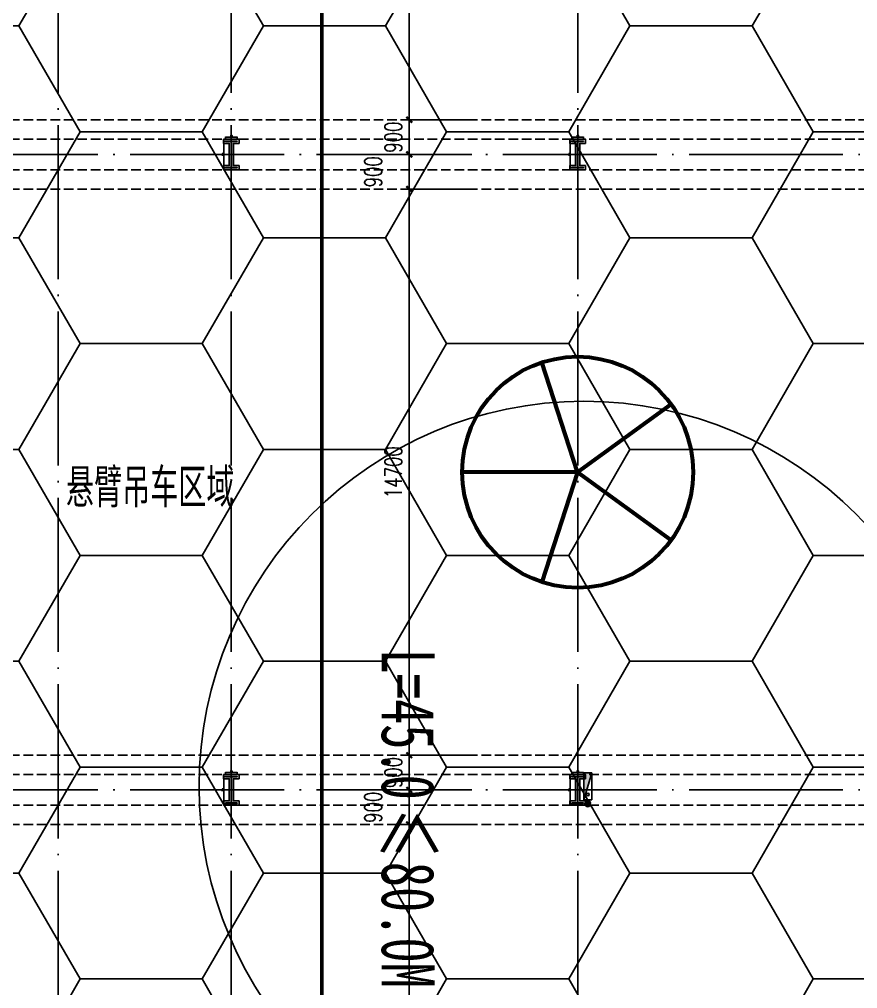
# Model space of a CAD drawing. Extents: x -821772 to -21949, y 506164 to 1049594.
# Drawn here: x -206361 to -184580, y 684409 to 709578 of the extents above; entities that cross this region are included whole.
import ezdxf
from ezdxf.xclip import XClip

# ---------------------------------------------------------------- set-up
doc = ezdxf.new("R2010")
doc.units = 0
doc.header["$LTSCALE"] = 1000
doc.header["$MEASUREMENT"] = 0
doc.header["$XCLIPFRAME"] = 2
for name, pattern in [('10平面20250807_t3$0$DASH', [0.35, 0.25, -0.1]), ('10平面20250807_t3$0$DOTE', [2.42, 2, -0.2, 0.02, -0.2]), ('ACAD_ISO04W100', [30.5, 24, -3, 0.5, -3]), ('DASH', [0.35, 0.25, -0.1])]:
    doc.linetypes.add(name, pattern=pattern)
doc.layers.get('Defpoints').update_dxf_attribs({"color": 210})
for name, color, linetype in [('10平面20250807_t3$0$A-AXIS-DOTE', 8, '10平面20250807_t3$0$DOTE'), ('10平面20250807_t3$0$A-AXIS-DP', 8, 'Continuous'), ('10平面20250807_t3$0$A-HATCH-2', 8, 'Continuous'), ('10平面20250807_t3$0$A-LIN-V', 8, 'Continuous'), ('10平面20250807_t3$0$A-WINDOW', 8, 'Continuous'), ('10平面20250807_t3$0$AS-COLN', 8, 'Continuous'), ('10平面20250807_t3$0$AS-WALL', 8, 'Continuous'), ('10平面20250807_t3$0$PUB_TEXT', 8, 'Continuous'), ('10平面20250807_t3$0$SB_ZF消火栓', 10, 'Continuous'), ('10平面20250807_t3$0$建-箭头', 8, 'Continuous'), ('PUB_HATCH', 8, 'Continuous'), ('SPACE', 7, 'Continuous')]:
    doc.layers.add(name, color=color, linetype=linetype)
doc.layers.add('10平面20250807_t3$0$LG-ZF消防', color=1, linetype='Continuous', lineweight=60)
doc.layers.add('s疏散距离', color=1, linetype='ACAD_ISO04W100', lineweight=18)
doc.styles.add('10平面20250807_t3$0$_TCH_DIM_T3', font='SIMPLEX', dxfattribs={"width": 0.705882, "bigfont": 'GBCBIG'})
doc.styles.add('10平面20250807_t3$0$Standard', font='gbenor.shx', dxfattribs={"bigfont": 'gbcbig.shx'})
doc.styles.add('黑体', font='simhei.ttf', dxfattribs={"width": 0.7})
doc.dimstyles.new('10平面20250807_t3$0$_TCH_ARCH&&10', dxfattribs={"dimtxt": 29.75, "dimasz": 10, "dimexe": 10, "dimexo": 10, "dimgap": 12.625, "dimtad": 1, "dimdec": 0, "dimzin": 0, "dimdsep": 46, "dimtxsty": '10平面20250807_t3$0$_TCH_DIM_T3', "dimblk": '10平面20250807_t3$0$_ArchTick', "dimcen": 0.09, "dimclrt": 7, "dimazin": 2, "dimtfac": 1, "dimtdec": 0, "dimtix": 1, "dimtmove": 2, "dimatfit": 3, "dimfxl": 0, "dimtolj": 1, "dimtzin": 0, "dimarcsym": 0})
doc.dimstyles.new('10平面20250807_t3$0$_TCH_ARCH&&150', dxfattribs={"dimtxt": 446.25, "dimasz": 150, "dimexe": 150, "dimexo": 150, "dimgap": 189.375, "dimtad": 1, "dimdec": 0, "dimzin": 0, "dimdsep": 46, "dimtxsty": '10平面20250807_t3$0$_TCH_DIM_T3', "dimblk": '10平面20250807_t3$0$_ArchTick', "dimcen": 0.09, "dimclrt": 7, "dimazin": 2, "dimtfac": 1, "dimtdec": 0, "dimtix": 1, "dimtmove": 2, "dimatfit": 3, "dimfxl": 0, "dimtolj": 1, "dimtzin": 0, "dimarcsym": 0})

# ---------------------------------------------------------------- blocks, each defined once
blk = doc.blocks.new('10平面20250807_t3$0$dote')
at = {"layer": '10平面20250807_t3$0$A-AXIS-DOTE', "ltscale": 2}
for p, q in [((15382.2, -169748.9), (15382.2, -75950)), ((19882.2, -169748.9), (19882.2, -75950)), ((28882.2, -169748.9), (28882.2, -75950)), ((98696.4, -98750), (-75513.6, -98750)), ((98696.4, -115250), (-75513.6, -115250))]:
    blk.add_line(p, q, dxfattribs=at)
blk = doc.blocks.new('10平面20250807_t3$0$_ArchTick')
at = {"color": 0, "linetype": 'ByBlock', "const_width": 0.4}
blk.add_lwpolyline([(-0.5, -0.5), (0.5, 0.5)], dxfattribs=at)
blk = doc.blocks.new('*D10488')
at = {"layer": '10平面20250807_t3$0$A-AXIS-DP', "color": 0, "lineweight": -2}
for p, q in [((-195790, 766880), (-195790, 766929)), ((-195790, 766919), (-195490, 766919)), ((-195490, 766880), (-195490, 766929))]:
    blk.add_line(p, q, dxfattribs=at)
at = {"layer": 'Defpoints', "color": 0}
for p in [(-195490, 766919), (-195790, 766870), (-195490, 766870)]:
    blk.add_point(p, dxfattribs=at)
at = {"layer": '10平面20250807_t3$0$A-AXIS-DP', "color": 0, "lineweight": -2, "xscale": 10, "yscale": 10, "zscale": 10, "rotation": 180}
blk.add_blockref('10平面20250807_t3$0$_ArchTick', (-195790, 766919), dxfattribs=at)
at = {"layer": '10平面20250807_t3$0$A-AXIS-DP', "color": 0, "lineweight": -2, "xscale": 10, "yscale": 10, "zscale": 10}
blk.add_blockref('10平面20250807_t3$0$_ArchTick', (-195490, 766919), dxfattribs=at)
at = {"layer": '10平面20250807_t3$0$A-AXIS-DP', "color": 7, "insert": (-195640, 766946), "char_height": 29.8, "attachment_point": 5, "style": '10平面20250807_t3$0$_TCH_DIM_T3'}
blk.add_mtext('\\A1;300', dxfattribs=at)
blk = doc.blocks.new('*D10489')
at = {"layer": '10平面20250807_t3$0$A-AXIS-DP', "color": 0, "lineweight": -2}
for p, q in [((-195800, 766820), (-195841, 766820)), ((-195831, 766120), (-195831, 766820)), ((-195800, 766120), (-195841, 766120))]:
    blk.add_line(p, q, dxfattribs=at)
at = {"layer": 'Defpoints', "color": 0}
for p in [(-195831, 766820), (-195790, 766820), (-195790, 766120)]:
    blk.add_point(p, dxfattribs=at)
at = {"layer": '10平面20250807_t3$0$A-AXIS-DP', "color": 0, "lineweight": -2, "xscale": 10, "yscale": 10, "zscale": 10}
for p, rotation in [((-195831, 766820), 90), ((-195831, 766120), 270)]:
    blk.add_blockref('10平面20250807_t3$0$_ArchTick', p, dxfattribs=dict(at, rotation=rotation))
at = {"layer": '10平面20250807_t3$0$A-AXIS-DP', "color": 7, "insert": (-195859, 766470), "char_height": 29.8, "attachment_point": 5, "rotation": 90, "style": '10平面20250807_t3$0$_TCH_DIM_T3'}
blk.add_mtext('\\A1;700', dxfattribs=at)
blk = doc.blocks.new('*D10531')
at = {"layer": '10平面20250807_t3$0$A-WINDOW', "color": 0, "lineweight": -2}
for p, q in [((-194600, 721670), (-196381, 721670)), ((-196231, 706970), (-196231, 721670)), ((-194600, 706970), (-196381, 706970))]:
    blk.add_line(p, q, dxfattribs=at)
at = {"layer": 'Defpoints', "color": 0}
for p in [(-196231, 721670), (-194450, 721670), (-194450, 706970)]:
    blk.add_point(p, dxfattribs=at)
at = {"layer": '10平面20250807_t3$0$A-WINDOW', "color": 0, "lineweight": -2, "xscale": 150, "yscale": 150, "zscale": 150}
for p, rotation in [((-196231, 721670), 90), ((-196231, 706970), 270)]:
    blk.add_blockref('10平面20250807_t3$0$_ArchTick', p, dxfattribs=dict(at, rotation=rotation))
at = {"layer": '10平面20250807_t3$0$A-WINDOW', "color": 7, "insert": (-196644, 714320), "char_height": 446.2, "attachment_point": 5, "rotation": 90, "style": '10平面20250807_t3$0$_TCH_DIM_T3'}
blk.add_mtext('\\A1;14700', dxfattribs=at)
blk = doc.blocks.new('*D10532')
at = {"layer": '10平面20250807_t3$0$A-WINDOW', "color": 0, "lineweight": -2}
for p, q in [((-196231, 706970), (-196231, 707120)), ((-194600, 706970), (-196381, 706970)), ((-196231, 706070), (-196231, 706970)), ((-194600, 706070), (-196381, 706070)), ((-196231, 706070), (-196231, 705920))]:
    blk.add_line(p, q, dxfattribs=at)
at = {"layer": 'Defpoints', "color": 0}
for p in [(-196231, 706970), (-194450, 706970), (-194450, 706070)]:
    blk.add_point(p, dxfattribs=at)
at = {"layer": '10平面20250807_t3$0$A-WINDOW', "color": 0, "lineweight": -2, "xscale": 150, "yscale": 150, "zscale": 150}
for p, rotation in [((-196231, 706970), 270), ((-196231, 706070), 90)]:
    blk.add_blockref('10平面20250807_t3$0$_ArchTick', p, dxfattribs=dict(at, rotation=rotation))
at = {"layer": '10平面20250807_t3$0$A-WINDOW', "color": 7, "insert": (-196644, 706520), "char_height": 446.2, "attachment_point": 5, "rotation": 90, "style": '10平面20250807_t3$0$_TCH_DIM_T3'}
blk.add_mtext('\\A1;900', dxfattribs=at)
blk = doc.blocks.new('*D10533')
at = {"layer": '10平面20250807_t3$0$A-WINDOW', "color": 0, "lineweight": -2}
for p, q in [((-194600, 706070), (-196381, 706070)), ((-196231, 705170), (-196231, 706070)), ((-194600, 705170), (-196381, 705170))]:
    blk.add_line(p, q, dxfattribs=at)
at = {"layer": 'Defpoints', "color": 0}
for p in [(-196231, 706070), (-194450, 706070), (-194450, 705170)]:
    blk.add_point(p, dxfattribs=at)
at = {"layer": '10平面20250807_t3$0$A-WINDOW', "color": 0, "lineweight": -2, "xscale": 150, "yscale": 150, "zscale": 150}
for p, rotation in [((-196231, 706070), 90), ((-196231, 705170), 270)]:
    blk.add_blockref('10平面20250807_t3$0$_ArchTick', p, dxfattribs=dict(at, rotation=rotation))
at = {"layer": '10平面20250807_t3$0$A-WINDOW', "color": 7, "insert": (-197169, 705620), "char_height": 446.2, "attachment_point": 5, "rotation": 90, "style": '10平面20250807_t3$0$_TCH_DIM_T3'}
blk.add_mtext('\\A1;900', dxfattribs=at)
blk = doc.blocks.new('*D10534')
at = {"layer": '10平面20250807_t3$0$A-WINDOW', "color": 0, "lineweight": -2}
for p, q in [((-194600, 705170), (-196381, 705170)), ((-196231, 690470), (-196231, 705170)), ((-194600, 690470), (-196381, 690470))]:
    blk.add_line(p, q, dxfattribs=at)
at = {"layer": 'Defpoints', "color": 0}
for p in [(-196231, 705170), (-194450, 705170), (-194450, 690470)]:
    blk.add_point(p, dxfattribs=at)
at = {"layer": '10平面20250807_t3$0$A-WINDOW', "color": 0, "lineweight": -2, "xscale": 150, "yscale": 150, "zscale": 150}
for p, rotation in [((-196231, 705170), 90), ((-196231, 690470), 270)]:
    blk.add_blockref('10平面20250807_t3$0$_ArchTick', p, dxfattribs=dict(at, rotation=rotation))
at = {"layer": '10平面20250807_t3$0$A-WINDOW', "color": 7, "insert": (-196644, 697820), "char_height": 446.2, "attachment_point": 5, "rotation": 90, "style": '10平面20250807_t3$0$_TCH_DIM_T3'}
blk.add_mtext('\\A1;14700', dxfattribs=at)
blk = doc.blocks.new('*D10535')
at = {"layer": '10平面20250807_t3$0$A-WINDOW', "color": 0, "lineweight": -2}
for p, q in [((-194600, 690470), (-196381, 690470)), ((-196231, 690470), (-196231, 690620)), ((-196231, 689570), (-196231, 690470)), ((-194600, 689570), (-196381, 689570)), ((-196231, 689570), (-196231, 689420))]:
    blk.add_line(p, q, dxfattribs=at)
at = {"layer": 'Defpoints', "color": 0}
for p in [(-196231, 690470), (-194450, 690470), (-194450, 689570)]:
    blk.add_point(p, dxfattribs=at)
at = {"layer": '10平面20250807_t3$0$A-WINDOW', "color": 0, "lineweight": -2, "xscale": 150, "yscale": 150, "zscale": 150}
for p, rotation in [((-196231, 690470), 270), ((-196231, 689570), 90)]:
    blk.add_blockref('10平面20250807_t3$0$_ArchTick', p, dxfattribs=dict(at, rotation=rotation))
at = {"layer": '10平面20250807_t3$0$A-WINDOW', "color": 7, "insert": (-196644, 690020), "char_height": 446.2, "attachment_point": 5, "rotation": 90, "style": '10平面20250807_t3$0$_TCH_DIM_T3'}
blk.add_mtext('\\A1;900', dxfattribs=at)
blk = doc.blocks.new('*D10536')
at = {"layer": '10平面20250807_t3$0$A-WINDOW', "color": 0, "lineweight": -2}
for p, q in [((-194600, 689570), (-196381, 689570)), ((-196231, 688670), (-196231, 689570)), ((-194600, 688670), (-196381, 688670))]:
    blk.add_line(p, q, dxfattribs=at)
at = {"layer": 'Defpoints', "color": 0}
for p in [(-196231, 689570), (-194450, 689570), (-194450, 688670)]:
    blk.add_point(p, dxfattribs=at)
at = {"layer": '10平面20250807_t3$0$A-WINDOW', "color": 0, "lineweight": -2, "xscale": 150, "yscale": 150, "zscale": 150}
for p, rotation in [((-196231, 689570), 90), ((-196231, 688670), 270)]:
    blk.add_blockref('10平面20250807_t3$0$_ArchTick', p, dxfattribs=dict(at, rotation=rotation))
at = {"layer": '10平面20250807_t3$0$A-WINDOW', "color": 7, "insert": (-197169, 689120), "char_height": 446.2, "attachment_point": 5, "rotation": 90, "style": '10平面20250807_t3$0$_TCH_DIM_T3'}
blk.add_mtext('\\A1;900', dxfattribs=at)
blk = doc.blocks.new('*D10537')
at = {"layer": '10平面20250807_t3$0$A-WINDOW', "color": 0, "lineweight": -2}
for p, q in [((-194600, 688670), (-196381, 688670)), ((-196231, 673970), (-196231, 688670)), ((-194600, 673970), (-196381, 673970))]:
    blk.add_line(p, q, dxfattribs=at)
at = {"layer": 'Defpoints', "color": 0}
for p in [(-196231, 688670), (-194450, 688670), (-194450, 673970)]:
    blk.add_point(p, dxfattribs=at)
at = {"layer": '10平面20250807_t3$0$A-WINDOW', "color": 0, "lineweight": -2, "xscale": 150, "yscale": 150, "zscale": 150}
for p, rotation in [((-196231, 688670), 90), ((-196231, 673970), 270)]:
    blk.add_blockref('10平面20250807_t3$0$_ArchTick', p, dxfattribs=dict(at, rotation=rotation))
at = {"layer": '10平面20250807_t3$0$A-WINDOW', "color": 7, "insert": (-196644, 681320), "char_height": 446.2, "attachment_point": 5, "rotation": 90, "style": '10平面20250807_t3$0$_TCH_DIM_T3'}
blk.add_mtext('\\A1;14700', dxfattribs=at)
blk = doc.blocks.new('10平面20250807_t3$0$w4324324')
at = {"layer": '10平面20250807_t3$0$A-HATCH-2', "lineweight": 60}
for q in [(-1694760, 686605), (-1697614, 684532), (-1691907, 684532), (-1696524, 681178), (-1692997, 681178)]:
    blk.add_line((-1694760, 683605), q, dxfattribs=at)
blk.add_circle((-1694760, 683605), 3000, dxfattribs=at)
blk = doc.blocks.new('10平面20250807_t3$0$ner546')
at = {"layer": '10平面20250807_t3$0$A-LIN-V'}
blk.add_blockref('10平面20250807_t3$0$w4324324', (614780, -10744), dxfattribs=at)
blk = doc.blocks.new('10平面20250807_t3$0$A$C5D961328')
at = {"layer": '10平面20250807_t3$0$SB_ZF消火栓'}
blk.add_hatch(color=256, dxfattribs=at).paths.add_polyline_path([(0, 40), (700, 40), (700, 240)])
at = {"layer": '10平面20250807_t3$0$A-LIN-V', "ltscale": 500}
blk.add_circle((350, 40), 10001, dxfattribs=at)
at = {"layer": '10平面20250807_t3$0$SB_ZF消火栓'}
for p, q in [((700, 240), (0, 240)), ((0, 240), (0, 40)), ((700, 240), (0, 40)), ((0, 40), (700, 40)), ((700, 240), (700, 40))]:
    blk.add_line(p, q, dxfattribs=at)
at = {"layer": '10平面20250807_t3$0$SB_ZF消火栓', "color": 1}
blk.add_circle((140, 140), 32.5, dxfattribs=at)
blk = doc.blocks.new('10平面20250807_t3$0$43242343')
at = {"layer": '10平面20250807_t3$0$LG-ZF消防', "linetype": 'Continuous'}
blk.add_circle((-191590, 689210), 50, dxfattribs=at)
blk = doc.blocks.new('10平面20250807_t3$0$234243242332')
at = {"layer": '10平面20250807_t3$0$LG-ZF消防', "linetype": 'Continuous'}
blk.add_blockref('10平面20250807_t3$0$43242343', (0, 0), dxfattribs=at)
at = {"layer": '10平面20250807_t3$0$SB_ZF消火栓', "xscale": -1, "rotation": 270}
blk.add_blockref('10平面20250807_t3$0$A$C5D961328', (-191730, 689310), dxfattribs=at)
blk = doc.blocks.new('10平面20250807_t3$0$nt66')
at = {"layer": '10平面20250807_t3$0$A-HATCH-2'}
blk.add_lwpolyline([(-195840, 766870), (-195440, 766870), (-195440, 766758), (-195586, 766758), (-195586, 766182), (-195440, 766182), (-195440, 766070), (-195840, 766070), (-195840, 766182), (-195694, 766182), (-195694, 766758), (-195840, 766758)], close=True, dxfattribs=at)
at = {"layer": '10平面20250807_t3$0$AS-COLN'}
blk.add_lwpolyline([(-195790, 766820), (-195490, 766820), (-195490, 766808), (-195636, 766808), (-195636, 766132), (-195490, 766132), (-195490, 766120), (-195790, 766120), (-195790, 766132), (-195644, 766132), (-195644, 766808), (-195790, 766808)], close=True, dxfattribs=at)
at = {"layer": '10平面20250807_t3$0$A-AXIS-DP'}
for p1, p2, distance, picture, middle in [((-195790, 766870), (-195490, 766870), 48.8, '*D10488', (-195640, 766946.2)), ((-195790, 766120), (-195790, 766820), 41.2, '*D10489', (-195858.7, 766470))]:
    dim = blk.add_aligned_dim(p1=p1, p2=p2, distance=distance, dimstyle='10平面20250807_t3$0$_TCH_ARCH&&10', dxfattribs=at)
    dim.commit()
    dim.dimension.update_dxf_attribs({"geometry": picture, "text_midpoint": middle})
blk = doc.blocks.new('10平面20250807_t3$0$33333')
for p in [(-5214, -60400), (3786, -60400), (-5214, -76900), (3786, -76900)]:
    blk.add_blockref('10平面20250807_t3$0$nt66', p)
blk = doc.blocks.new('10平面20250807_t3$0$w42343')
at = {"layer": '10平面20250807_t3$0$A-HATCH-2', "linetype": '10平面20250807_t3$0$DASH'}
for p, q in [((-263654.2, 706970), (-128354.2, 706970)), ((-263654.2, 706470), (-128354.2, 706470)), ((-263654.2, 705670), (-128354.2, 705670)), ((-263654.2, 705170), (-128354.2, 705170)), ((-263654.2, 690470), (-128354.2, 690470)), ((-263654.2, 689970), (-128354.2, 689970)), ((-263654.2, 689170), (-128354.2, 689170)), ((-263654.2, 688670), (-128354.2, 688670))]:
    blk.add_line(p, q, dxfattribs=at)
at = {"layer": '10平面20250807_t3$0$A-WINDOW'}
for p1, p2, picture, middle in [((-194450, 706970), (-194450, 721670), '*D10531', (-196643.8, 714320)), ((-194450, 706070), (-194450, 706970), '*D10532', (-196643.8, 706520)), ((-194450, 690470), (-194450, 705170), '*D10534', (-196643.8, 697820)), ((-194450, 689570), (-194450, 690470), '*D10535', (-196643.7, 690020)), ((-194450, 673970), (-194450, 688670), '*D10537', (-196643.7, 681320))]:
    dim = blk.add_aligned_dim(p1=p1, p2=p2, distance=1781.3, dimstyle='10平面20250807_t3$0$_TCH_ARCH&&150', dxfattribs=at)
    dim.commit()
    dim.dimension.update_dxf_attribs({"geometry": picture, "text_midpoint": middle})
for base, p1, p2, picture, middle in [((-196231.3, 706070), (-194450, 705170), (-194450, 706070), '*D10533', (-197168.8, 705620)), ((-196231.3, 689570), (-194450, 688670), (-194450, 689570), '*D10536', (-197168.7, 689120))]:
    dim = blk.add_linear_dim(base=base, p1=p1, p2=p2, angle=90, dimstyle='10平面20250807_t3$0$_TCH_ARCH&&150', dxfattribs=at)
    dim.commit()
    dim.dimension.update_dxf_attribs({"geometry": picture, "text_midpoint": middle, "dimtype": 129})
blk = doc.blocks.new('10平面20250807_t3')
at = {"layer": '10平面20250807_t3$0$建-箭头'}
blk.add_lwpolyline([(-187046.4, 697603.9, 0, 0, 0), (-180146.4, 697603.9, 0, 240, 0), (-181046.4, 697603.9, 0, 0, 0)], format="xyseb", dxfattribs=at)
at = {"layer": '10平面20250807_t3$0$A-LIN-V', "rotation": 90.00000000000001}
blk.add_blockref('10平面20250807_t3$0$ner546', (481006.5, 1777800), dxfattribs=at)
at = {"layer": '10平面20250807_t3$0$A-WINDOW'}
for name in ['10平面20250807_t3$0$33333', '10平面20250807_t3$0$w42343']:
    blk.add_blockref(name, (0, 0), dxfattribs=at)
at = {"layer": '10平面20250807_t3$0$AS-WALL'}
blk.add_blockref('10平面20250807_t3$0$dote', (-220736.4, 804820), dxfattribs=at)
at = {"layer": '10平面20250807_t3$0$SB_ZF消火栓', "linetype": 'Continuous'}
blk.add_blockref('10平面20250807_t3$0$234243242332', (0, 0), dxfattribs=at)
at = {"layer": '10平面20250807_t3$0$PUB_TEXT', "style": '10平面20250807_t3$0$Standard'}
blk.add_text('悬臂吊车区域', height=1012.77, dxfattribs=at).set_placement((-205149.3, 696906.9))

msp = doc.modelspace()

# ---------------------------------------------------------------- block references
at = {"ltscale": 100}
ref = msp.add_blockref('10平面20250807_t3', (0, 0), dxfattribs=at)
XClip(ref).set_block_clipping_path([(-386212.6353242097, 506163.79756496), (-21948.7593967821, 884998.2285294847)])

# ---------------------------------------------------------------- next in the draw order: hatches: boundary and pattern name
at = {"layer": 'PUB_HATCH', "ltscale": 5000}
h = msp.add_hatch(dxfattribs=at)
h.set_pattern_fill('HONEY', color=8, scale=2000)
h.set_pattern_definition([(0, (0, 0), (4762.5, 2749.63), [3175, -6350]), (120, (0, 0), (-4762.499, 2749.631), [3175, -6350]), (60, (0, 0), (0.0006, 5499.261), [-6350, 3175])])
h.paths.add_polyline_path([(-198854.2, 639470), (-198854.2, 639970), (-200254.2, 639970), (-200254.2, 639470), (-252854.2, 639470), (-252854.2, 639970), (-254254.2, 639970), (-254254.2, 639470), (-286054.2, 639470), (-286054.2, 657033.3), (-264595.3, 723170), (-254254.2, 723170), (-254254.2, 722670), (-252854.2, 722670), (-252854.2, 723170), (-200254.2, 723170), (-200254.2, 722670), (-198854.2, 722670), (-198854.2, 723170), (-146254.2, 723170), (-146254.2, 722670), (-144854.2, 722670), (-144854.2, 723170), (-128054.2, 723170), (-128054.2, 639470), (-144854.2, 639470), (-144854.2, 639970), (-146254.2, 639970), (-146254.2, 639470)])

# ---------------------------------------------------------------- next in the draw order: linework, layer by layer
at = {"layer": 's疏散距离', "linetype": 'DASH', "ltscale": 2, "const_width": 100}
msp.add_lwpolyline([(-198503.6, 639470), (-198503.6, 723170)], dxfattribs=at)

# ---------------------------------------------------------------- next in the draw order: texts
at = {"layer": 'SPACE', "style": '黑体', "width": 0.7}
for s, height, p in [('L=45.0', 1375.11, (-196943.3, 693239.8)), ('≤', 1375.1, (-196943.3, 689086.7)), ('80.0M', 1375.11, (-196943.3, 687702.3))]:
    msp.add_text(s, height=height, rotation=270, dxfattribs=at).set_placement(p)

doc.saveas('drawing.dxf')
